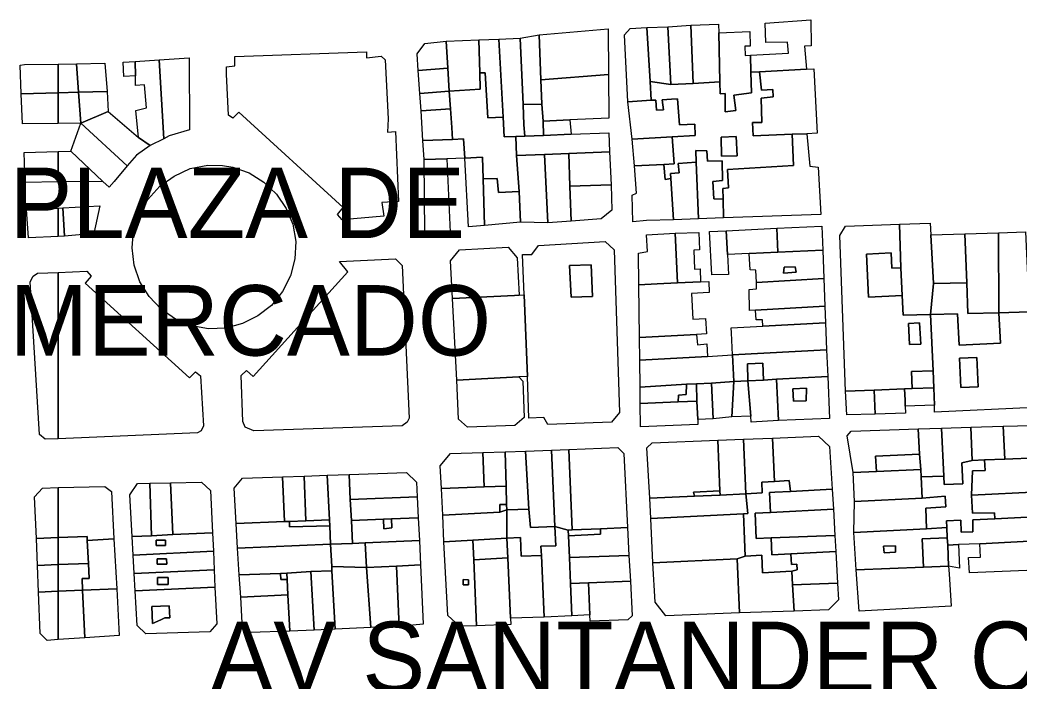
# Model space of a CAD drawing. Header units: inches. Extents: x 1138763 to 1140867, y 1050756 to 1053008.
# Drawn here: x 1139679.6 to 1140034.1, y 1052630.8 to 1052865.4 of the extents above; entities that cross this region are included whole.
import ezdxf

# ---------------------------------------------------------------- set-up
doc = ezdxf.new("R2010")
doc.units = ezdxf.units.IN
doc.header["$MEASUREMENT"] = 0
doc.linetypes.add('HIDDEN2', pattern=[0.1875, 0.125, -0.0625])
doc.layers.add('INTERCEPTORES REDISEÑADOS', color=92, linetype='HIDDEN2', lineweight=53)
doc.layers.add('LimEdif_AM', color=44, linetype='Continuous', lineweight=5)

msp = doc.modelspace()

# ---------------------------------------------------------------- linework, layer by layer
at = {"layer": 'LimEdif_AM'}
for points in [[(1139917.69, 1052863.5), (1139927.44, 1052863.87), (1139927.56, 1052860.87), (1139927.94, 1052843.37), (1139918.44, 1052842.87), (1139917.69, 1052863.5)], [(1139938.81, 1052852.87), (1139952.31, 1052853.62), (1139951.94, 1052857.5), (1139944.19, 1052857.37), (1139944.06, 1052864.25), (1139960.19, 1052865.37), (1139960.31, 1052856.25), (1139957.94, 1052856.12), (1139958.69, 1052847.87), (1139941.94, 1052847), (1139938.94, 1052846.87), (1139938.81, 1052852.87)], [(1139863.81, 1052860.12), (1139888.31, 1052862.25), (1139888.44, 1052846), (1139864.44, 1052844.12), (1139863.81, 1052860.12)], [(1139903.19, 1052843.5), (1139903.56, 1052836.87), (1139895.31, 1052836.37), (1139894.06, 1052860.12), (1139896.06, 1052862.37), (1139902.06, 1052862.75), (1139903.19, 1052843.5)], [(1139902.06, 1052862.75), (1139909.44, 1052863), (1139910.56, 1052842.5), (1139903.19, 1052843.5), (1139902.06, 1052862.75)], [(1139909.44, 1052863), (1139917.69, 1052863.5), (1139918.44, 1052842.87), (1139910.56, 1052842.5), (1139909.44, 1052863)], [(1139927.56, 1052860.87), (1139938.56, 1052861.25), (1139938.69, 1052856.12), (1139936.81, 1052856.12), (1139936.94, 1052852.75), (1139938.81, 1052852.87), (1139938.94, 1052846.87), (1139939.19, 1052839.5), (1139932.94, 1052838.75), (1139933.56, 1052833.25), (1139929.81, 1052832.75), (1139929.81, 1052839.25), (1139928.06, 1052839.12), (1139927.94, 1052843.37), (1139927.56, 1052860.87)], [(1139831.44, 1052848.25), (1139820.94, 1052847.5), (1139820.56, 1052853.37), (1139823.31, 1052857), (1139830.81, 1052857.87), (1139831.44, 1052848.25)], [(1139830.81, 1052857.87), (1139842.44, 1052858.37), (1139842.81, 1052846.62), (1139842.94, 1052840.87), (1139831.94, 1052840.12), (1139831.44, 1052848.25), (1139830.81, 1052857.87)], [(1139842.44, 1052858.37), (1139849.56, 1052858.62), (1139851.06, 1052830.87), (1139845.56, 1052830.62), (1139844.69, 1052846.62), (1139842.81, 1052846.62), (1139842.44, 1052858.37)], [(1139849.56, 1052858.62), (1139857.06, 1052858.87), (1139858.19, 1052835.37), (1139858.44, 1052828.12), (1139858.69, 1052824.12), (1139855.56, 1052824), (1139851.44, 1052823.87), (1139851.06, 1052830.87), (1139849.56, 1052858.62)], [(1139857.06, 1052858.87), (1139863.81, 1052860.12), (1139864.44, 1052844.12), (1139864.81, 1052835.5), (1139858.19, 1052835.37), (1139857.06, 1052858.87)], [(1139793.94, 1052794.5), (1139792.31, 1052796.37), (1139794.31, 1052798.87), (1139757.31, 1052832.62), (1139755.19, 1052830.5), (1139753.56, 1052831.62), (1139752.94, 1052846.12), (1139752.94, 1052848.75), (1139755.81, 1052849.12), (1139755.81, 1052852.37), (1139802.56, 1052854.12), (1139802.56, 1052852), (1139807.81, 1052852.5), (1139809.19, 1052851.25), (1139810.31, 1052830.25), (1139810.06, 1052825.62), (1139812.81, 1052825.75), (1139813.94, 1052801), (1139808.06, 1052800.62), (1139808.69, 1052795.75), (1139793.94, 1052794.5)], [(1139693.19, 1052839.5), (1139680.06, 1052839.12), (1139679.69, 1052849.37), (1139681.19, 1052849.62), (1139693.19, 1052849.75), (1139693.19, 1052839.5)], [(1139693.19, 1052849.75), (1139699.69, 1052849.87), (1139700.44, 1052839.75), (1139693.19, 1052839.5), (1139693.19, 1052849.75)], [(1139699.69, 1052849.87), (1139709.69, 1052850), (1139710.56, 1052840), (1139700.44, 1052839.75), (1139699.69, 1052849.87)], [(1139720.56, 1052845.5), (1139716.44, 1052845.37), (1139716.19, 1052850.37), (1139720.44, 1052850.62), (1139720.56, 1052845.5)], [(1139720.44, 1052850.62), (1139729.06, 1052851.25), (1139730.69, 1052823.25), (1139725.81, 1052820.87), (1139721.69, 1052823.62), (1139720.69, 1052833.25), (1139724.56, 1052834.25), (1139723.81, 1052842.37), (1139720.56, 1052842.12), (1139720.56, 1052845.5), (1139720.44, 1052850.62)], [(1139729.06, 1052851.25), (1139739.69, 1052852), (1139739.81, 1052826.37), (1139732.56, 1052824.25), (1139730.69, 1052823.25), (1139729.06, 1052851.25)], [(1139831.44, 1052848.25), (1139831.94, 1052840.12), (1139821.44, 1052839.25), (1139820.94, 1052847.5), (1139831.44, 1052848.25)], [(1139842.81, 1052846.62), (1139844.69, 1052846.62), (1139845.56, 1052830.62), (1139851.06, 1052830.87), (1139851.44, 1052823.87), (1139855.56, 1052824), (1139855.81, 1052817.25), (1139856.69, 1052804.5), (1139849.44, 1052804.12), (1139848.94, 1052809.12), (1139843.94, 1052809), (1139843.69, 1052816.75), (1139837.44, 1052816.37), (1139836.94, 1052823.25), (1139833.06, 1052823), (1139832.81, 1052827.25), (1139832.31, 1052833.87), (1139831.94, 1052840.12), (1139842.94, 1052840.87), (1139842.81, 1052846.62)], [(1139888.44, 1052846), (1139888.56, 1052830.5), (1139874.69, 1052830), (1139865.19, 1052829.5), (1139864.81, 1052835.5), (1139864.44, 1052844.12), (1139888.44, 1052846)], [(1139941.94, 1052847), (1139942.69, 1052840.5), (1139946.69, 1052840.75), (1139946.81, 1052838.12), (1139942.56, 1052837.62), (1139942.81, 1052829), (1139939.56, 1052829), (1139939.69, 1052824.25), (1139953.56, 1052824.87), (1139954.06, 1052813.75), (1139930.69, 1052812.37), (1139930.94, 1052805.87), (1139928.94, 1052805.62), (1139929.06, 1052801.75), (1139925.81, 1052801.87), (1139925.44, 1052808.12), (1139928.81, 1052808.37), (1139928.69, 1052815.37), (1139923.56, 1052815.25), (1139923.31, 1052819), (1139919.44, 1052819.12), (1139919.56, 1052814.87), (1139913.19, 1052814.5), (1139913.44, 1052811.12), (1139910.44, 1052810.87), (1139910.56, 1052809.12), (1139908.56, 1052808.75), (1139908.06, 1052814.12), (1139911.69, 1052814.37), (1139911.06, 1052823.87), (1139919.19, 1052824.37), (1139919.06, 1052828.37), (1139913.56, 1052828.12), (1139912.94, 1052837.37), (1139910.81, 1052837.25), (1139907.44, 1052837), (1139907.94, 1052833.5), (1139905.44, 1052833.37), (1139905.19, 1052836.87), (1139903.56, 1052836.87), (1139903.19, 1052843.5), (1139910.56, 1052842.5), (1139918.44, 1052842.87), (1139927.94, 1052843.37), (1139928.06, 1052839.12), (1139929.81, 1052839.25), (1139929.81, 1052832.75), (1139933.56, 1052833.25), (1139932.94, 1052838.75), (1139939.19, 1052839.5), (1139938.94, 1052846.87), (1139941.94, 1052847)], [(1139958.69, 1052847.87), (1139961.31, 1052848), (1139962.44, 1052825.25), (1139958.81, 1052825), (1139953.56, 1052824.87), (1139939.69, 1052824.25), (1139939.56, 1052829), (1139942.81, 1052829), (1139942.56, 1052837.62), (1139946.81, 1052838.12), (1139946.69, 1052840.75), (1139942.69, 1052840.5), (1139941.94, 1052847), (1139958.69, 1052847.87)], [(1139693.19, 1052839.5), (1139693.19, 1052828.62), (1139680.56, 1052828.5), (1139680.06, 1052839.12), (1139693.19, 1052839.5)], [(1139700.44, 1052839.75), (1139701.19, 1052828.75), (1139693.19, 1052828.62), (1139693.19, 1052839.5), (1139700.44, 1052839.75)], [(1139710.56, 1052840), (1139710.94, 1052832.87), (1139701.19, 1052828.75), (1139700.44, 1052839.75), (1139710.56, 1052840)], [(1139831.94, 1052840.12), (1139832.31, 1052833.87), (1139821.94, 1052833.12), (1139821.44, 1052839.25), (1139831.94, 1052840.12)], [(1139864.81, 1052835.5), (1139865.19, 1052829.5), (1139865.31, 1052824.37), (1139858.69, 1052824.12), (1139858.44, 1052828.12), (1139858.19, 1052835.37), (1139864.81, 1052835.5)], [(1139903.56, 1052836.87), (1139905.19, 1052836.87), (1139905.44, 1052833.37), (1139907.94, 1052833.5), (1139907.44, 1052837), (1139910.81, 1052837.25), (1139912.94, 1052837.37), (1139913.56, 1052828.12), (1139919.06, 1052828.37), (1139919.19, 1052824.37), (1139911.06, 1052823.87), (1139896.81, 1052823.12), (1139895.31, 1052836.37), (1139903.56, 1052836.87)], [(1139710.94, 1052832.87), (1139721.69, 1052823.62), (1139725.81, 1052820.87), (1139720.94, 1052817.37), (1139717.69, 1052813.62), (1139701.19, 1052828.75), (1139710.94, 1052832.87)], [(1139832.31, 1052833.87), (1139832.81, 1052827.25), (1139833.06, 1052823), (1139822.56, 1052822.62), (1139821.94, 1052833.12), (1139832.31, 1052833.87)], [(1139697.69, 1052818.87), (1139701.19, 1052828.75), (1139717.69, 1052813.62), (1139713.06, 1052808.12), (1139711.31, 1052806), (1139709.06, 1052808.12), (1139697.69, 1052818.87)], [(1139874.69, 1052830), (1139875.19, 1052824.87), (1139865.31, 1052824.37), (1139865.19, 1052829.5), (1139874.69, 1052830)], [(1139875.19, 1052824.87), (1139888.56, 1052825.37), (1139888.81, 1052818.62), (1139874.31, 1052818), (1139865.69, 1052817.62), (1139855.81, 1052817.25), (1139855.56, 1052824), (1139858.69, 1052824.12), (1139865.31, 1052824.37), (1139875.19, 1052824.87)], [(1139958.81, 1052825), (1139959.81, 1052813.5), (1139962.81, 1052813.12), (1139963.81, 1052796.37), (1139929.19, 1052795.12), (1139929.06, 1052801.75), (1139928.94, 1052805.62), (1139930.94, 1052805.87), (1139930.69, 1052812.37), (1139954.06, 1052813.75), (1139953.56, 1052824.87), (1139958.81, 1052825)], [(1139833.06, 1052823), (1139836.94, 1052823.25), (1139837.44, 1052816.37), (1139831.06, 1052816.12), (1139823.06, 1052815.87), (1139822.56, 1052822.62), (1139833.06, 1052823)], [(1139911.06, 1052823.87), (1139911.69, 1052814.37), (1139908.06, 1052814.12), (1139897.69, 1052813.62), (1139896.81, 1052823.12), (1139911.06, 1052823.87)], [(1139928.56, 1052817), (1139934.06, 1052817.12), (1139933.69, 1052824), (1139928.44, 1052823.75), (1139928.56, 1052817)], [(1139928.56, 1052817), (1139928.44, 1052823.75), (1139933.69, 1052824), (1139934.06, 1052817.12), (1139928.56, 1052817)], [(1139693.19, 1052808), (1139681.44, 1052807.75), (1139681.06, 1052818.37), (1139693.19, 1052818.75), (1139693.19, 1052808)], [(1139693.19, 1052818.75), (1139697.69, 1052818.87), (1139709.06, 1052808.12), (1139693.19, 1052808), (1139693.19, 1052818.75)], [(1139865.69, 1052817.62), (1139866.94, 1052793.37), (1139857.19, 1052793.62), (1139856.69, 1052804.5), (1139855.81, 1052817.25), (1139865.69, 1052817.62)], [(1139874.31, 1052818), (1139874.69, 1052806.37), (1139875.19, 1052794), (1139866.94, 1052793.37), (1139865.69, 1052817.62), (1139874.31, 1052818)], [(1139888.81, 1052818.62), (1139889.31, 1052806.87), (1139874.69, 1052806.37), (1139874.31, 1052818), (1139888.81, 1052818.62)], [(1139929.06, 1052801.75), (1139929.19, 1052795.12), (1139920.31, 1052794.87), (1139919.56, 1052814.87), (1139919.44, 1052819.12), (1139923.31, 1052819), (1139923.56, 1052815.25), (1139928.69, 1052815.37), (1139928.81, 1052808.37), (1139925.44, 1052808.12), (1139925.81, 1052801.87), (1139929.06, 1052801.75)], [(1139831.06, 1052816.12), (1139832.19, 1052790.12), (1139823.31, 1052789.75), (1139823.06, 1052815.87), (1139831.06, 1052816.12)], [(1139843.94, 1052809), (1139844.44, 1052792.5), (1139838.81, 1052792), (1139837.44, 1052816.37), (1139843.69, 1052816.75), (1139843.94, 1052809)], [(1139908.06, 1052814.12), (1139908.56, 1052808.75), (1139910.56, 1052809.12), (1139911.44, 1052794.5), (1139901.94, 1052794.25), (1139897.06, 1052793.75), (1139896.81, 1052803.25), (1139898.31, 1052803.87), (1139897.69, 1052813.62), (1139908.06, 1052814.12)], [(1139919.56, 1052814.87), (1139920.31, 1052794.87), (1139911.44, 1052794.5), (1139910.56, 1052809.12), (1139910.44, 1052810.87), (1139913.44, 1052811.12), (1139913.19, 1052814.5), (1139919.56, 1052814.87)], [(1139746.56, 1052755.75), (1139740.56, 1052756.87), (1139734.81, 1052759.25), (1139729.69, 1052762.75), (1139725.44, 1052767.25), (1139722.19, 1052772.5), (1139720.19, 1052778.37), (1139719.44, 1052784.5), (1139719.94, 1052790.5), (1139721.81, 1052796.37), (1139724.94, 1052801.62), (1139729.19, 1052806.37), (1139734.31, 1052810), (1139740.06, 1052812.62), (1139746.31, 1052813.87), (1139751.44, 1052813.75), (1139755.19, 1052813.12), (1139760.94, 1052811.12), (1139766.19, 1052807.87), (1139770.69, 1052803.62), (1139774.06, 1052798.5), (1139776.44, 1052792.87), (1139777.44, 1052786.75), (1139777.19, 1052780.62), (1139775.56, 1052774.62), (1139772.81, 1052769), (1139768.81, 1052764.12), (1139764.06, 1052760.37), (1139758.56, 1052757.62), (1139752.69, 1052756), (1139746.56, 1052755.75)], [(1139856.69, 1052804.5), (1139857.19, 1052793.62), (1139844.44, 1052792.5), (1139843.94, 1052809), (1139848.94, 1052809.12), (1139849.44, 1052804.12), (1139856.69, 1052804.5)], [(1139889.31, 1052806.87), (1139889.56, 1052797.87), (1139885.81, 1052794.87), (1139875.19, 1052794), (1139874.69, 1052806.37), (1139889.31, 1052806.87)], [(1139693.19, 1052788.5), (1139682.69, 1052788.12), (1139681.94, 1052798.12), (1139693.19, 1052798.62), (1139693.19, 1052788.5)], [(1139693.19, 1052798.62), (1139694.81, 1052798.75), (1139695.44, 1052788.62), (1139693.19, 1052788.5), (1139693.19, 1052798.62)], [(1139694.81, 1052798.75), (1139707.94, 1052799.37), (1139705.81, 1052789.62), (1139695.44, 1052788.62), (1139694.81, 1052798.75)], [(1139992.19, 1052777.37), (1139988.94, 1052777.25), (1139988.69, 1052782.75), (1139979.94, 1052782.25), (1139980.69, 1052767), (1139992.56, 1052767.62), (1139992.94, 1052760.62), (1140002.69, 1052760.87), (1140003.56, 1052740.87), (1139995.94, 1052740.62), (1139996.19, 1052734.62), (1139993.44, 1052734.5), (1139982.69, 1052734), (1139972.56, 1052733.62), (1139970.44, 1052788.87), (1139972.56, 1052792.25), (1139991.69, 1052792.87), (1139992.19, 1052777.37)], [(1139991.69, 1052792.87), (1140002.56, 1052793.25), (1140002.81, 1052789.12), (1140003.69, 1052771.87), (1140002.69, 1052760.87), (1139992.94, 1052760.62), (1139992.56, 1052767.62), (1139992.19, 1052777.37), (1139991.69, 1052792.87)], [(1139912.94, 1052772.12), (1139905.69, 1052771.75), (1139899.19, 1052771.37), (1139899.06, 1052782.62), (1139902.31, 1052783.25), (1139901.94, 1052789.12), (1139912.06, 1052789.75), (1139912.94, 1052772.12)], [(1139912.06, 1052789.75), (1139920.44, 1052790), (1139920.69, 1052783.87), (1139918.69, 1052783.75), (1139918.94, 1052777), (1139920.94, 1052777.12), (1139921.06, 1052772.5), (1139912.94, 1052772.12), (1139912.06, 1052789.75)], [(1139930.69, 1052782.12), (1139930.94, 1052775.12), (1139925.06, 1052775), (1139924.31, 1052790.37), (1139930.19, 1052790.5), (1139930.69, 1052782.12)], [(1139930.19, 1052790.5), (1139948.19, 1052791.5), (1139948.44, 1052783), (1139938.31, 1052782.5), (1139930.69, 1052782.12), (1139930.19, 1052790.5)], [(1139948.19, 1052791.5), (1139964.06, 1052792.25), (1139964.44, 1052783.75), (1139948.44, 1052783), (1139948.19, 1052791.5)], [(1140002.81, 1052789.12), (1140014.81, 1052789.5), (1140015.56, 1052772.12), (1140003.69, 1052771.87), (1140002.81, 1052789.12)], [(1140014.81, 1052789.5), (1140026.81, 1052789.87), (1140026.94, 1052761.5), (1140015.94, 1052761.25), (1140015.56, 1052772.12), (1140014.81, 1052789.5)], [(1140026.81, 1052789.87), (1140036.31, 1052790.25), (1140037.69, 1052761.87), (1140026.94, 1052761.5), (1140026.81, 1052789.87)], [(1139859.69, 1052738.87), (1139858.56, 1052767.87), (1139857.94, 1052782.12), (1139861.19, 1052782.12), (1139863.56, 1052785.37), (1139887.19, 1052786.75), (1139890.44, 1052783.87), (1139892.31, 1052726.12), (1139889.44, 1052722.62), (1139866.94, 1052721.87), (1139865.44, 1052724.37), (1139860.19, 1052724.12), (1139859.69, 1052738.87)], [(1139856.69, 1052767.75), (1139855.06, 1052767.62), (1139833.06, 1052766.5), (1139832.31, 1052779.87), (1139835.56, 1052783.87), (1139852.81, 1052784.75), (1139856.06, 1052781), (1139856.69, 1052767.75)], [(1139964.44, 1052783.75), (1139964.81, 1052773.62), (1139940.94, 1052772.25), (1139940.69, 1052776.62), (1139938.69, 1052776.75), (1139938.31, 1052782.5), (1139948.44, 1052783), (1139964.44, 1052783.75)], [(1139992.56, 1052767.62), (1139980.69, 1052767), (1139979.94, 1052782.25), (1139988.69, 1052782.75), (1139988.94, 1052777.25), (1139992.19, 1052777.37), (1139992.56, 1052767.62)], [(1139762.56, 1052719.62), (1139759.56, 1052720.87), (1139758.69, 1052722.87), (1139758.06, 1052739.25), (1139759.94, 1052741), (1139762.31, 1052738.87), (1139795.94, 1052776), (1139792.94, 1052779.62), (1139812.81, 1052780.62), (1139815.19, 1052778.25), (1139817.69, 1052724.12), (1139816.94, 1052722.62), (1139815.19, 1052721.37), (1139762.56, 1052719.62)], [(1139693.19, 1052716.75), (1139688.56, 1052716.62), (1139686.56, 1052718.25), (1139683.19, 1052772.5), (1139684.31, 1052774.5), (1139685.81, 1052775.5), (1139693.19, 1052775.75), (1139693.19, 1052716.75)], [(1139693.19, 1052775.75), (1139703.31, 1052776.25), (1139704.94, 1052774.5), (1139702.81, 1052772), (1139739.81, 1052738.37), (1139741.94, 1052740.5), (1139743.69, 1052739.12), (1139744.69, 1052721.37), (1139743.94, 1052719.62), (1139742.56, 1052718.87), (1139693.19, 1052716.75), (1139693.19, 1052775.75)], [(1139875.19, 1052767), (1139882.69, 1052767.25), (1139882.31, 1052778.5), (1139874.56, 1052778.25), (1139875.19, 1052767)], [(1139875.19, 1052767), (1139874.56, 1052778.25), (1139882.31, 1052778.5), (1139882.69, 1052767.25), (1139875.19, 1052767)], [(1139950.56, 1052775.5), (1139955.06, 1052775.87), (1139954.69, 1052777.75), (1139950.69, 1052777.62), (1139950.56, 1052775.5)], [(1139950.56, 1052775.5), (1139950.69, 1052777.62), (1139954.69, 1052777.75), (1139955.06, 1052775.87), (1139950.56, 1052775.5)], [(1139921.06, 1052772.5), (1139924.06, 1052772.62), (1139924.19, 1052768.62), (1139917.81, 1052768.37), (1139918.31, 1052759.25), (1139922.81, 1052759.5), (1139923.19, 1052754), (1139919.69, 1052753.75), (1139899.44, 1052752.75), (1139899.19, 1052771.37), (1139905.69, 1052771.75), (1139912.94, 1052772.12), (1139921.06, 1052772.5)], [(1139964.81, 1052773.62), (1139965.19, 1052763.87), (1139940.56, 1052762.37), (1139938.44, 1052762.25), (1139938.31, 1052769.75), (1139940.94, 1052770), (1139940.94, 1052772.25), (1139964.81, 1052773.62)], [(1140015.56, 1052772.12), (1140015.94, 1052761.25), (1140026.94, 1052761.5), (1140027.44, 1052750.75), (1140012.81, 1052750), (1140012.19, 1052761.12), (1140002.69, 1052760.87), (1140003.69, 1052771.87), (1140015.56, 1052772.12)], [(1139856.69, 1052767.75), (1139858.56, 1052767.87), (1139859.69, 1052738.87), (1139856.56, 1052738.75), (1139834.56, 1052737.62), (1139833.06, 1052766.5), (1139855.06, 1052767.62), (1139856.69, 1052767.75)], [(1139965.19, 1052763.87), (1139965.44, 1052757.87), (1139943.19, 1052756.75), (1139943.06, 1052759), (1139940.81, 1052759), (1139940.56, 1052762.37), (1139965.19, 1052763.87)], [(1140037.69, 1052761.87), (1140039.44, 1052727.87), (1140004.06, 1052726.25), (1140004.06, 1052728.75), (1140003.81, 1052734.87), (1140003.56, 1052740.87), (1140002.69, 1052760.87), (1140012.19, 1052761.12), (1140012.81, 1052750), (1140027.44, 1052750.75), (1140026.94, 1052761.5), (1140037.69, 1052761.87)], [(1139965.44, 1052757.87), (1139965.81, 1052748.37), (1139932.44, 1052746.5), (1139932.06, 1052754.37), (1139931.94, 1052756.12), (1139943.19, 1052756.75), (1139965.44, 1052757.87)], [(1139995.19, 1052750.25), (1139999.19, 1052750.37), (1139998.81, 1052757.87), (1139994.81, 1052757.62), (1139995.19, 1052750.25)], [(1139995.19, 1052750.25), (1139994.81, 1052757.62), (1139998.81, 1052757.87), (1139999.19, 1052750.37), (1139995.19, 1052750.25)], [(1139919.69, 1052753.75), (1139919.94, 1052750.12), (1139923.31, 1052750.5), (1139923.56, 1052746), (1139899.56, 1052744.62), (1139899.44, 1052752.75), (1139919.69, 1052753.75)], [(1139965.81, 1052748.37), (1139966.19, 1052738.87), (1139948.06, 1052737.87), (1139943.44, 1052737.62), (1139943.19, 1052743.62), (1139937.69, 1052743.37), (1139937.81, 1052737.37), (1139932.94, 1052737.12), (1139932.44, 1052746.5), (1139965.81, 1052748.37)], [(1139923.56, 1052746), (1139932.44, 1052746.5), (1139932.94, 1052737.12), (1139924.94, 1052736.5), (1139919.69, 1052736.25), (1139916.06, 1052736.12), (1139899.69, 1052735.12), (1139899.56, 1052744.62), (1139923.56, 1052746)], [(1139943.44, 1052737.62), (1139937.81, 1052737.37), (1139937.69, 1052743.37), (1139943.19, 1052743.62), (1139943.44, 1052737.62)], [(1140013.44, 1052735), (1140019.56, 1052735.25), (1140019.06, 1052745.62), (1140012.94, 1052745.37), (1140013.44, 1052735)], [(1140013.44, 1052735), (1140012.94, 1052745.37), (1140019.06, 1052745.62), (1140019.56, 1052735.25), (1140013.44, 1052735)], [(1140003.81, 1052734.87), (1139996.19, 1052734.62), (1139995.94, 1052740.62), (1140003.56, 1052740.87), (1140003.81, 1052734.87)], [(1139856.56, 1052738.75), (1139858.06, 1052737.25), (1139858.56, 1052724.37), (1139855.19, 1052721.5), (1139838.44, 1052720.87), (1139835.19, 1052723.75), (1139834.56, 1052737.62), (1139856.56, 1052738.75)], [(1139916.06, 1052736.12), (1139915.94, 1052732.5), (1139913.31, 1052732.25), (1139913.19, 1052729.87), (1139899.69, 1052729.25), (1139899.69, 1052735.12), (1139916.06, 1052736.12)], [(1139919.69, 1052736.25), (1139919.81, 1052730.12), (1139913.19, 1052729.87), (1139913.31, 1052732.25), (1139915.94, 1052732.5), (1139916.06, 1052736.12), (1139919.69, 1052736.25)], [(1139924.94, 1052736.5), (1139925.56, 1052723.87), (1139920.06, 1052723.62), (1139919.81, 1052730.12), (1139919.69, 1052736.25), (1139924.94, 1052736.5)], [(1139932.94, 1052737.12), (1139932.19, 1052724.5), (1139925.56, 1052723.87), (1139924.94, 1052736.5), (1139932.94, 1052737.12)], [(1139937.81, 1052737.37), (1139938.94, 1052724.75), (1139932.19, 1052724.5), (1139932.94, 1052737.12), (1139937.81, 1052737.37)], [(1139948.06, 1052737.87), (1139948.69, 1052723.25), (1139939.06, 1052722.62), (1139938.94, 1052724.75), (1139937.81, 1052737.37), (1139943.44, 1052737.62), (1139948.06, 1052737.87)], [(1139966.19, 1052738.87), (1139966.81, 1052724), (1139948.69, 1052723.25), (1139948.06, 1052737.87), (1139966.19, 1052738.87)], [(1139954.06, 1052730.12), (1139958.56, 1052730.25), (1139958.69, 1052734.75), (1139953.81, 1052734.5), (1139954.06, 1052730.12)], [(1139954.06, 1052730.12), (1139953.81, 1052734.5), (1139958.69, 1052734.75), (1139958.56, 1052730.25), (1139954.06, 1052730.12)], [(1139982.69, 1052734), (1139983.06, 1052725.5), (1139972.94, 1052725.25), (1139972.56, 1052733.62), (1139982.69, 1052734)], [(1139993.44, 1052734.5), (1139993.69, 1052730.5), (1139993.69, 1052728.37), (1139993.81, 1052725.87), (1139983.06, 1052725.5), (1139982.69, 1052734), (1139993.44, 1052734.5)], [(1140003.81, 1052734.87), (1140004.06, 1052728.75), (1139993.69, 1052728.37), (1139993.69, 1052730.5), (1139993.44, 1052734.5), (1139996.19, 1052734.62), (1140003.81, 1052734.87)], [(1139919.81, 1052730.12), (1139920.06, 1052723.62), (1139920.06, 1052721.87), (1139899.81, 1052721), (1139899.69, 1052729.25), (1139913.19, 1052729.87), (1139919.81, 1052730.12)], [(1139998.81, 1052711.25), (1139983.19, 1052710.62), (1139983.56, 1052705.12), (1139975.19, 1052704.75), (1139973.06, 1052717.87), (1139974.56, 1052719.5), (1139998.31, 1052720.25), (1139998.81, 1052711.25)], [(1139998.31, 1052720.25), (1140006.56, 1052720.5), (1140007.44, 1052703.5), (1139999.31, 1052703.25), (1139999.19, 1052705.87), (1139998.81, 1052711.25), (1139998.31, 1052720.25)], [(1140006.56, 1052720.5), (1140016.94, 1052720.87), (1140017.44, 1052709.12), (1140013.81, 1052708.25), (1140014.19, 1052700.75), (1140007.56, 1052700.5), (1140007.44, 1052703.5), (1140006.56, 1052720.5)], [(1140016.94, 1052720.87), (1140028.44, 1052721.25), (1140029.06, 1052709.5), (1140021.81, 1052709.25), (1140017.44, 1052709.12), (1140016.94, 1052720.87)], [(1140028.44, 1052721.25), (1140038.56, 1052721.5), (1140040.06, 1052719.87), (1140040.56, 1052710), (1140029.06, 1052709.5), (1140028.44, 1052721.25)], [(1139927.94, 1052698.25), (1139918.56, 1052697.87), (1139918.94, 1052696.37), (1139903.06, 1052695.75), (1139902.06, 1052713.5), (1139903.94, 1052715.37), (1139927.19, 1052716.25), (1139927.94, 1052698.25)], [(1139927.19, 1052716.25), (1139936.31, 1052716.62), (1139937.19, 1052697.25), (1139928.06, 1052696.75), (1139927.94, 1052698.25), (1139927.19, 1052716.25)], [(1139936.31, 1052716.62), (1139946.56, 1052717), (1139947.31, 1052701.62), (1139942.81, 1052701.37), (1139942.94, 1052697.62), (1139937.19, 1052697.25), (1139936.31, 1052716.62)], [(1139947.31, 1052701.62), (1139946.56, 1052717), (1139962.94, 1052717.75), (1139966.81, 1052714), (1139967.81, 1052698.87), (1139952.94, 1052698.12), (1139952.56, 1052702), (1139947.31, 1052701.62)], [(1139844.31, 1052699.75), (1139829.19, 1052699.12), (1139828.69, 1052707.12), (1139832.31, 1052711.5), (1139843.81, 1052711.87), (1139844.31, 1052699.75)], [(1139843.81, 1052711.87), (1139851.81, 1052712.12), (1139852.06, 1052700), (1139844.31, 1052699.75), (1139843.81, 1052711.87)], [(1139851.81, 1052712.12), (1139858.94, 1052712.37), (1139860.19, 1052691.75), (1139852.31, 1052691.5), (1139852.19, 1052693.5), (1139852.06, 1052700), (1139851.81, 1052712.12)], [(1139858.94, 1052712.37), (1139868.19, 1052712.75), (1139869.44, 1052685.62), (1139860.69, 1052685.25), (1139860.19, 1052691.75), (1139858.94, 1052712.37)], [(1139868.19, 1052712.75), (1139874.31, 1052713), (1139875.56, 1052684.5), (1139874.06, 1052684.37), (1139869.44, 1052685.62), (1139868.19, 1052712.75)], [(1139874.31, 1052713), (1139891.69, 1052713.62), (1139893.81, 1052711.5), (1139895.19, 1052685.25), (1139885.56, 1052684.87), (1139875.56, 1052684.5), (1139874.31, 1052713)], [(1139999.19, 1052705.87), (1139983.56, 1052705.12), (1139983.19, 1052710.62), (1139998.81, 1052711.25), (1139999.19, 1052705.87)], [(1140021.81, 1052709.25), (1140022.06, 1052705.5), (1140017.56, 1052705.37), (1140017.19, 1052696.75), (1140017.56, 1052690.37), (1140025.31, 1052690.5), (1140025.44, 1052688.37), (1140017.69, 1052688), (1140017.69, 1052683.75), (1140013.56, 1052683.62), (1140013.44, 1052687.87), (1140008.31, 1052687.62), (1140008.44, 1052685.25), (1140001.19, 1052684.87), (1140001.06, 1052692.12), (1140008.06, 1052692.62), (1140007.81, 1052696.37), (1139999.69, 1052695.75), (1139999.31, 1052703.25), (1140007.44, 1052703.5), (1140007.56, 1052700.5), (1140014.19, 1052700.75), (1140013.81, 1052708.25), (1140017.44, 1052709.12), (1140021.81, 1052709.25)], [(1140040.56, 1052710), (1140041.19, 1052698), (1140017.19, 1052696.75), (1140017.56, 1052705.37), (1140022.06, 1052705.5), (1140021.81, 1052709.25), (1140029.06, 1052709.5), (1140040.56, 1052710)], [(1139796.44, 1052704.12), (1139816.81, 1052704.75), (1139820.31, 1052701.37), (1139820.56, 1052696.12), (1139796.81, 1052695.25), (1139796.44, 1052704.12)], [(1139999.19, 1052705.87), (1139999.31, 1052703.25), (1139999.69, 1052695.75), (1139975.69, 1052694.5), (1139975.19, 1052704.75), (1139983.56, 1052705.12), (1139999.19, 1052705.87)], [(1139726.31, 1052682.37), (1139719.44, 1052682.12), (1139718.56, 1052696.87), (1139721.31, 1052700.87), (1139725.69, 1052701), (1139726.31, 1052682.37)], [(1139725.69, 1052701), (1139733.06, 1052701.12), (1139733.81, 1052682.75), (1139726.31, 1052682.37), (1139725.69, 1052701)], [(1139733.06, 1052701.12), (1139744.06, 1052701.37), (1139747.19, 1052698.37), (1139747.94, 1052683.37), (1139733.81, 1052682.75), (1139733.06, 1052701.12)], [(1139773.44, 1052687.37), (1139756.31, 1052686.75), (1139755.56, 1052699.25), (1139758.56, 1052702.75), (1139772.81, 1052703.25), (1139773.44, 1052687.37)], [(1139772.81, 1052703.25), (1139780.44, 1052703.5), (1139781.06, 1052687.62), (1139775.19, 1052687.37), (1139773.44, 1052687.37), (1139772.81, 1052703.25)], [(1139780.44, 1052703.5), (1139788.56, 1052703.87), (1139789.44, 1052688), (1139781.06, 1052687.62), (1139780.44, 1052703.5)], [(1139788.56, 1052703.87), (1139796.44, 1052704.12), (1139796.81, 1052695.25), (1139797.19, 1052687.75), (1139797.56, 1052679.62), (1139789.81, 1052679.37), (1139789.56, 1052685.87), (1139789.44, 1052688), (1139788.56, 1052703.87)], [(1139952.94, 1052698.12), (1139947.44, 1052697.87), (1139945.56, 1052697.75), (1139945.94, 1052690.62), (1139940.44, 1052690.37), (1139940.81, 1052681.37), (1139946.19, 1052681.62), (1139946.31, 1052675.62), (1139953.06, 1052676), (1139953.31, 1052672.12), (1139955.19, 1052672.25), (1139955.31, 1052670.25), (1139953.44, 1052669.75), (1139943.06, 1052669.25), (1139942.81, 1052675.5), (1139936.94, 1052675.12), (1139936.69, 1052681.12), (1139936.31, 1052690.12), (1139937.81, 1052690.25), (1139937.19, 1052697.25), (1139942.94, 1052697.62), (1139942.81, 1052701.37), (1139947.31, 1052701.62), (1139952.56, 1052702), (1139952.94, 1052698.12)], [(1139693.19, 1052681.75), (1139685.44, 1052681.37), (1139684.81, 1052696.12), (1139687.56, 1052699.25), (1139693.19, 1052699.5), (1139693.19, 1052681.75)], [(1139693.19, 1052681.75), (1139693.19, 1052699.5), (1139709.69, 1052699.87), (1139712.06, 1052698.12), (1139712.94, 1052681.25), (1139703.44, 1052680.62), (1139703.44, 1052682.12), (1139693.19, 1052681.75)], [(1139852.06, 1052700), (1139852.19, 1052693.5), (1139849.81, 1052693.5), (1139849.81, 1052690.75), (1139829.69, 1052689.62), (1139829.19, 1052699.12), (1139844.31, 1052699.75), (1139852.06, 1052700)], [(1139937.19, 1052697.25), (1139937.81, 1052690.25), (1139936.31, 1052690.12), (1139903.44, 1052688.5), (1139903.06, 1052695.75), (1139918.94, 1052696.37), (1139928.06, 1052696.75), (1139937.19, 1052697.25)], [(1139928.06, 1052696.75), (1139918.94, 1052696.37), (1139918.56, 1052697.87), (1139927.94, 1052698.25), (1139928.06, 1052696.75)], [(1139967.81, 1052698.87), (1139968.19, 1052691.75), (1139945.94, 1052690.62), (1139945.56, 1052697.75), (1139947.44, 1052697.87), (1139952.94, 1052698.12), (1139967.81, 1052698.87)], [(1140041.19, 1052698), (1140041.69, 1052689.25), (1140025.44, 1052688.37), (1140025.31, 1052690.5), (1140017.56, 1052690.37), (1140017.19, 1052696.75), (1140041.19, 1052698)], [(1139820.56, 1052696.12), (1139820.94, 1052688.75), (1139811.44, 1052688.37), (1139808.56, 1052688.25), (1139797.19, 1052687.75), (1139796.81, 1052695.25), (1139820.56, 1052696.12)], [(1139999.69, 1052695.75), (1140007.81, 1052696.37), (1140008.06, 1052692.62), (1140001.06, 1052692.12), (1140001.19, 1052684.87), (1139975.44, 1052683.5), (1139975.69, 1052694.5), (1139999.69, 1052695.75)], [(1139852.31, 1052691.5), (1139852.31, 1052681.5), (1139840.31, 1052680.75), (1139830.06, 1052680.25), (1139829.69, 1052689.62), (1139849.81, 1052690.75), (1139852.31, 1052691.5)], [(1139852.31, 1052691.5), (1139849.81, 1052690.75), (1139849.81, 1052693.5), (1139852.19, 1052693.5), (1139852.31, 1052691.5)], [(1139860.19, 1052691.75), (1139860.69, 1052685.25), (1139869.44, 1052685.62), (1139869.69, 1052678.75), (1139864.44, 1052678.62), (1139864.69, 1052675.37), (1139857.44, 1052675.12), (1139857.19, 1052681.75), (1139852.31, 1052681.5), (1139852.31, 1052691.5), (1139860.19, 1052691.75)], [(1139936.31, 1052690.12), (1139936.69, 1052681.12), (1139936.94, 1052675.12), (1139934.06, 1052674.12), (1139904.19, 1052672.75), (1139903.44, 1052688.5), (1139936.31, 1052690.12)], [(1139968.19, 1052691.75), (1139968.69, 1052682.5), (1139946.19, 1052681.62), (1139940.81, 1052681.37), (1139940.44, 1052690.37), (1139945.94, 1052690.62), (1139968.19, 1052691.75)], [(1139775.19, 1052687.37), (1139775.19, 1052685.5), (1139789.56, 1052685.87), (1139789.81, 1052679.37), (1139756.81, 1052678), (1139756.31, 1052686.75), (1139773.44, 1052687.37), (1139775.19, 1052687.37)], [(1139789.44, 1052688), (1139789.56, 1052685.87), (1139775.19, 1052685.5), (1139775.19, 1052687.37), (1139781.06, 1052687.62), (1139789.44, 1052688)], [(1139820.94, 1052688.75), (1139821.31, 1052680.62), (1139802.06, 1052679.87), (1139797.56, 1052679.62), (1139797.19, 1052687.75), (1139808.56, 1052688.25), (1139808.69, 1052684.87), (1139811.56, 1052685.12), (1139811.44, 1052688.37), (1139820.94, 1052688.75)], [(1139811.44, 1052688.37), (1139811.56, 1052685.12), (1139808.69, 1052684.87), (1139808.56, 1052688.25), (1139811.44, 1052688.37)], [(1140041.69, 1052689.25), (1140042.19, 1052680.62), (1140020.19, 1052679.5), (1140012.56, 1052679.25), (1140008.81, 1052679), (1140008.56, 1052681.62), (1140008.44, 1052685.25), (1140008.31, 1052687.62), (1140013.44, 1052687.87), (1140013.56, 1052683.62), (1140017.69, 1052683.75), (1140017.69, 1052688), (1140025.44, 1052688.37), (1140041.69, 1052689.25)], [(1139747.94, 1052683.37), (1139748.31, 1052676.87), (1139719.81, 1052675.5), (1139719.44, 1052682.12), (1139726.31, 1052682.37), (1139733.81, 1052682.75), (1139747.94, 1052683.37)], [(1139874.06, 1052684.37), (1139874.19, 1052682.37), (1139874.56, 1052674.62), (1139874.94, 1052665.37), (1139875.44, 1052654), (1139865.56, 1052653.5), (1139864.69, 1052675.37), (1139864.44, 1052678.62), (1139869.69, 1052678.75), (1139869.44, 1052685.62), (1139874.06, 1052684.37)], [(1139885.56, 1052684.87), (1139885.56, 1052682.87), (1139874.19, 1052682.37), (1139874.06, 1052684.37), (1139875.56, 1052684.5), (1139885.56, 1052684.87)], [(1139895.19, 1052685.25), (1139895.69, 1052675.37), (1139874.56, 1052674.62), (1139874.19, 1052682.37), (1139885.56, 1052682.87), (1139885.56, 1052684.87), (1139895.19, 1052685.25)], [(1140008.44, 1052685.25), (1140008.56, 1052681.62), (1139999.69, 1052681.25), (1140000.19, 1052671.25), (1139976.31, 1052670.25), (1139975.44, 1052683.5), (1140001.19, 1052684.87), (1140008.44, 1052685.25)], [(1139693.19, 1052681.75), (1139693.19, 1052672.12), (1139685.81, 1052671.75), (1139685.44, 1052681.37), (1139693.19, 1052681.75)], [(1139703.44, 1052680.62), (1139703.94, 1052672.5), (1139693.19, 1052672.12), (1139693.19, 1052681.75), (1139703.44, 1052682.12), (1139703.44, 1052680.62)], [(1139712.94, 1052681.25), (1139713.94, 1052663.5), (1139701.81, 1052663), (1139701.69, 1052667.25), (1139704.19, 1052667.25), (1139703.94, 1052672.5), (1139703.44, 1052680.62), (1139712.94, 1052681.25)], [(1139731.31, 1052678.87), (1139731.31, 1052680.75), (1139727.94, 1052680.75), (1139727.94, 1052678.87), (1139731.31, 1052678.87)], [(1139731.31, 1052678.87), (1139727.94, 1052678.87), (1139727.94, 1052680.75), (1139731.31, 1052680.75), (1139731.31, 1052678.87)], [(1139789.81, 1052679.37), (1139790.31, 1052671.5), (1139790.31, 1052669.87), (1139782.81, 1052669.62), (1139774.31, 1052669.12), (1139772.06, 1052669), (1139757.44, 1052668.5), (1139756.81, 1052678), (1139789.81, 1052679.37)], [(1139802.06, 1052679.87), (1139802.56, 1052671.12), (1139790.31, 1052671.5), (1139789.81, 1052679.37), (1139797.56, 1052679.62), (1139802.06, 1052679.87)], [(1139821.31, 1052680.62), (1139821.69, 1052672), (1139813.19, 1052671.62), (1139802.56, 1052671.12), (1139802.06, 1052679.87), (1139821.31, 1052680.62)], [(1139840.31, 1052680.75), (1139840.69, 1052673.87), (1139841.56, 1052650.37), (1139835.56, 1052650.25), (1139831.44, 1052654.12), (1139830.06, 1052680.25), (1139840.31, 1052680.75)], [(1139852.31, 1052681.5), (1139852.69, 1052674.5), (1139840.69, 1052673.87), (1139840.31, 1052680.75), (1139852.31, 1052681.5)], [(1139864.69, 1052675.37), (1139865.56, 1052653.5), (1139853.69, 1052653.12), (1139852.69, 1052674.5), (1139852.31, 1052681.5), (1139857.19, 1052681.75), (1139857.44, 1052675.12), (1139864.69, 1052675.37)], [(1139968.69, 1052682.5), (1139969.06, 1052676.75), (1139953.06, 1052676), (1139946.31, 1052675.62), (1139946.19, 1052681.62), (1139968.69, 1052682.5)], [(1140008.81, 1052679), (1140009.06, 1052671.62), (1140000.19, 1052671.25), (1139999.69, 1052681.25), (1140008.56, 1052681.62), (1140008.81, 1052679)], [(1140042.19, 1052680.62), (1140042.69, 1052670.25), (1140016.44, 1052669.25), (1140016.19, 1052674.62), (1140020.44, 1052674.75), (1140020.19, 1052679.5), (1140042.19, 1052680.62)], [(1139748.31, 1052676.87), (1139748.56, 1052670.25), (1139720.19, 1052669), (1139719.81, 1052675.5), (1139748.31, 1052676.87)], [(1139969.06, 1052676.75), (1139969.69, 1052665.5), (1139953.69, 1052665), (1139953.44, 1052669.75), (1139955.31, 1052670.25), (1139955.19, 1052672.25), (1139953.31, 1052672.12), (1139953.06, 1052676), (1139969.06, 1052676.75)], [(1139986.19, 1052676.25), (1139990.19, 1052676.5), (1139990.19, 1052678.75), (1139985.94, 1052678.62), (1139986.19, 1052676.25)], [(1139986.19, 1052676.25), (1139985.94, 1052678.62), (1139990.19, 1052678.75), (1139990.19, 1052676.5), (1139986.19, 1052676.25)], [(1140012.56, 1052679.25), (1140012.94, 1052670.87), (1140009.06, 1052671.62), (1140008.81, 1052679), (1140012.56, 1052679.25)], [(1139703.94, 1052672.5), (1139704.19, 1052667.25), (1139701.69, 1052667.25), (1139701.81, 1052663), (1139693.19, 1052662.75), (1139693.19, 1052672.12), (1139703.94, 1052672.5)], [(1139731.69, 1052672.25), (1139731.56, 1052674.12), (1139728.31, 1052674.12), (1139728.31, 1052672.25), (1139731.69, 1052672.25)], [(1139731.69, 1052672.25), (1139728.31, 1052672.25), (1139728.31, 1052674.12), (1139731.56, 1052674.12), (1139731.69, 1052672.25)], [(1139852.69, 1052674.5), (1139853.69, 1052653.12), (1139853.81, 1052650.87), (1139841.56, 1052650.37), (1139840.69, 1052673.87), (1139852.69, 1052674.5)], [(1139895.69, 1052675.37), (1139896.19, 1052666.25), (1139881.31, 1052665.62), (1139874.94, 1052665.37), (1139874.56, 1052674.62), (1139895.69, 1052675.37)], [(1139934.06, 1052674.12), (1139934.94, 1052655), (1139908.81, 1052654), (1139904.94, 1052658.75), (1139904.19, 1052672.75), (1139934.06, 1052674.12)], [(1139936.94, 1052675.12), (1139942.81, 1052675.5), (1139943.06, 1052669.25), (1139953.44, 1052669.75), (1139953.69, 1052665), (1139954.31, 1052655.62), (1139934.94, 1052655), (1139934.06, 1052674.12), (1139936.94, 1052675.12)], [(1139693.19, 1052672.12), (1139693.19, 1052662.75), (1139686.19, 1052662.37), (1139685.81, 1052671.75), (1139693.19, 1052672.12)], [(1139748.56, 1052670.25), (1139748.81, 1052664.12), (1139720.44, 1052662.87), (1139720.19, 1052669), (1139748.56, 1052670.25)], [(1139772.06, 1052669), (1139772.19, 1052666.87), (1139774.44, 1052666.87), (1139774.69, 1052661.37), (1139757.94, 1052660.62), (1139757.44, 1052668.5), (1139772.06, 1052669)], [(1139774.31, 1052669.12), (1139774.44, 1052666.87), (1139772.19, 1052666.87), (1139772.06, 1052669), (1139774.31, 1052669.12)], [(1139782.81, 1052669.62), (1139783.94, 1052648.87), (1139775.31, 1052648.5), (1139774.69, 1052661.37), (1139774.44, 1052666.87), (1139774.31, 1052669.12), (1139782.81, 1052669.62)], [(1139790.31, 1052669.87), (1139791.44, 1052649.25), (1139783.94, 1052648.87), (1139782.81, 1052669.62), (1139790.31, 1052669.87)], [(1139802.56, 1052671.12), (1139804.06, 1052649.75), (1139791.44, 1052649.25), (1139790.31, 1052669.87), (1139790.31, 1052671.5), (1139802.56, 1052671.12)], [(1139813.19, 1052671.62), (1139814.19, 1052650.12), (1139804.06, 1052649.75), (1139802.56, 1052671.12), (1139813.19, 1052671.62)], [(1139821.69, 1052672), (1139822.69, 1052651), (1139814.19, 1052650.12), (1139813.19, 1052671.62), (1139821.69, 1052672)], [(1140009.06, 1052671.62), (1140009.31, 1052668.87), (1140009.94, 1052657.37), (1139977.31, 1052655.62), (1139976.31, 1052670.25), (1140000.19, 1052671.25), (1140009.06, 1052671.62)], [(1139732.19, 1052665.12), (1139732.19, 1052667.5), (1139728.44, 1052667.5), (1139728.44, 1052665.12), (1139732.19, 1052665.12)], [(1139732.19, 1052665.12), (1139728.44, 1052665.12), (1139728.44, 1052667.5), (1139732.19, 1052667.5), (1139732.19, 1052665.12)], [(1139838.81, 1052665), (1139838.81, 1052666.75), (1139836.81, 1052666.87), (1139836.81, 1052665), (1139838.81, 1052665)], [(1139838.81, 1052665), (1139836.81, 1052665), (1139836.81, 1052666.87), (1139838.81, 1052666.75), (1139838.81, 1052665)], [(1139881.31, 1052665.62), (1139881.81, 1052654.25), (1139875.44, 1052654), (1139874.94, 1052665.37), (1139881.31, 1052665.62)], [(1139896.19, 1052666.25), (1139896.81, 1052654), (1139895.31, 1052652.5), (1139881.94, 1052652), (1139881.81, 1052654.25), (1139881.31, 1052665.62), (1139896.19, 1052666.25)], [(1139969.69, 1052665.5), (1139970.06, 1052659.62), (1139966.44, 1052656.12), (1139954.31, 1052655.62), (1139953.69, 1052665), (1139969.69, 1052665.5)], [(1139693.19, 1052662.75), (1139693.19, 1052645.5), (1139689.31, 1052645.25), (1139686.81, 1052647.62), (1139686.19, 1052662.37), (1139693.19, 1052662.75)], [(1139701.81, 1052663), (1139702.69, 1052646.12), (1139693.19, 1052645.5), (1139693.19, 1052662.75), (1139701.81, 1052663)], [(1139713.94, 1052663.5), (1139714.81, 1052647), (1139702.69, 1052646.12), (1139701.81, 1052663), (1139713.94, 1052663.5)], [(1139748.81, 1052664.12), (1139749.44, 1052651.12), (1139746.94, 1052648.25), (1139724.31, 1052647.5), (1139721.19, 1052650.5), (1139720.44, 1052662.87), (1139748.81, 1052664.12)], [(1139774.69, 1052661.37), (1139775.31, 1052648.5), (1139761.31, 1052648), (1139758.44, 1052651.5), (1139757.94, 1052660.62), (1139774.69, 1052661.37)], [(1139726.69, 1052651.25), (1139729.56, 1052652.5), (1139731.06, 1052653.25), (1139732.81, 1052653.25), (1139732.56, 1052657.5), (1139726.44, 1052657.25), (1139726.69, 1052651.25)], [(1139726.69, 1052651.25), (1139726.44, 1052657.25), (1139732.56, 1052657.5), (1139732.81, 1052653.25), (1139731.06, 1052653.25), (1139729.56, 1052652.5), (1139726.69, 1052651.25)]]:
    msp.add_lwpolyline(points, dxfattribs=at)

# ---------------------------------------------------------------- texts
at = {"layer": 'INTERCEPTORES REDISEÑADOS', "color": 2, "char_height": 25, "attachment_point": 1}
for s, insert, width in [('PLAZA DE MERCADO', (1139675.91, 1052812.96), 195.9885), ('AV SANTANDER CRA 23', (1139747.2, 1052651.89), 404.074)]:
    msp.add_mtext(s, dxfattribs=dict(at, insert=insert, width=width))

doc.saveas('drawing.dxf')
